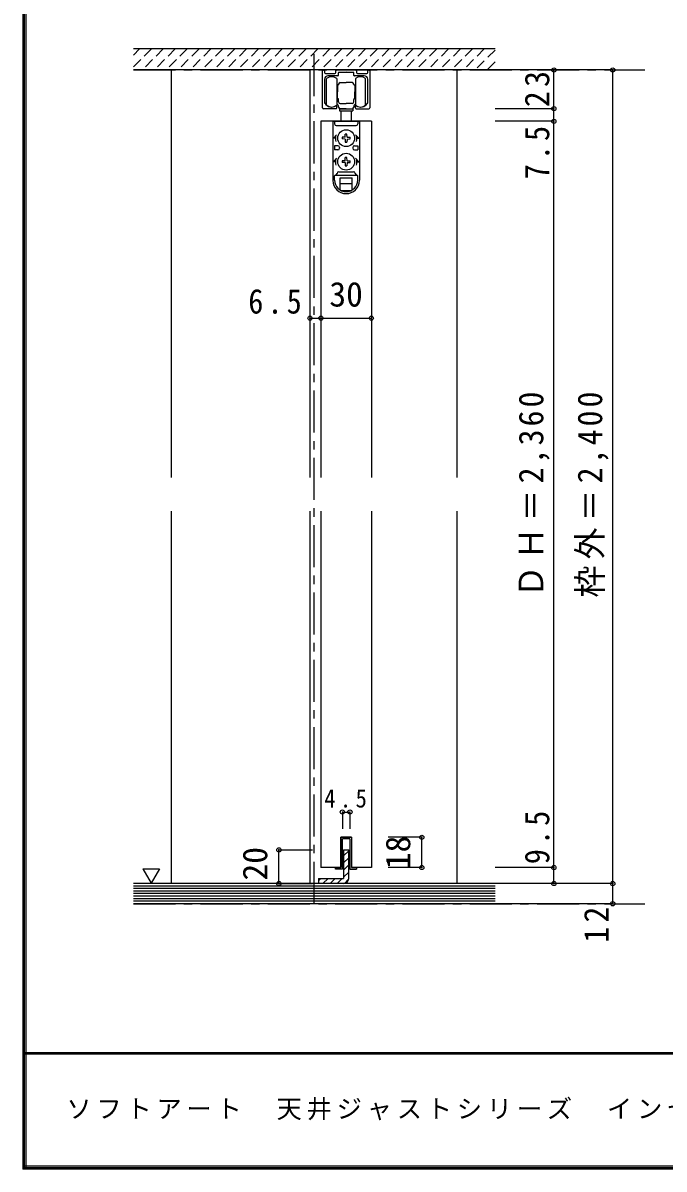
# Model space of a CAD drawing. Units: millimetres at full size, sheet at 1:5. Extents: x -973 to 977, y -718 to 696.
# Drawn here: x -973 to -592, y -701 to -20 of the extents above; entities that cross this region are included whole.
import ezdxf
from ezdxf.enums import TextEntityAlignment as Align

# ---------------------------------------------------------------- set-up
doc = ezdxf.new("R2010")
doc.units = ezdxf.units.MM
doc.header["$LTSCALE"] = 5
doc.header["$PDMODE"] = 32
doc.header["$PDSIZE"] = 2.5
doc.linetypes.add('CHAIN1', pattern=[8, 5, -1, 1, -1])
doc.linetypes.add('DASHED1', pattern=[1.8, 1.2, -0.6])
for name, color, linetype in [('0-1_通り芯', 4, 'CHAIN1'), ('0-3_仕上げ', 2, 'Continuous'), ('0-4_枠', 3, 'Continuous'), ('0-6_扉', 2, 'Continuous'), ('0-7_金物', 7, 'Continuous'), ('0-A_文字', 3, 'Continuous'), ('0-B_寸法', 7, 'Continuous'), ('0-C_ハッチ', 4, 'DASHED1'), ('F-1_枠', 6, 'Continuous'), ('F-A_文字', 7, 'Continuous')]:
    doc.layers.add(name, color=color, linetype=linetype)
doc.styles.add('ＭＳ ゴシック', font='')
doc.styles.get('ＭＳ ゴシック').set_extended_font_data('MS Gothic')

msp = doc.modelspace()

# ---------------------------------------------------------------- linework, layer by layer
at = {"layer": '0-1_通り芯'}
for p, q in [((-800.19, -543.141), (-800.19, -35.141)), ((-907.69, -47.641), (-603.69, -47.641)), ((-907.69, -543.141), (-603.69, -543.141))]:
    msp.add_line(p, q, dxfattribs=at)
at = {"layer": '0-3_仕上げ'}
for p, q in [((-692.69, -35.141), (-907.69, -35.141)), ((-692.69, -47.641), (-907.69, -47.641)), ((-692.69, -531.141), (-907.69, -531.141)), ((-692.69, -543.141), (-907.69, -543.141))]:
    msp.add_line(p, q, dxfattribs=at)
at = {"layer": '0-3_仕上げ', "color": 7}
for p, q in [((-692.69, -532.641), (-907.69, -532.641)), ((-692.69, -534.141), (-907.69, -534.141)), ((-692.69, -535.641), (-907.69, -535.641)), ((-692.69, -537.141), (-907.69, -537.141)), ((-692.69, -538.641), (-907.69, -538.641)), ((-692.69, -540.141), (-907.69, -540.141)), ((-692.69, -541.641), (-907.69, -541.641))]:
    msp.add_line(p, q, dxfattribs=at)
at = {"layer": '0-4_枠', "color": 4}
for p, q in [((-885.19, -47.641), (-885.19, -289.891)), ((-802.69, -47.641), (-802.69, -289.891)), ((-715.19, -289.891), (-715.19, -47.641)), ((-885.19, -309.891), (-885.19, -531.141)), ((-802.69, -309.891), (-802.69, -531.141)), ((-715.19, -531.141), (-715.19, -309.891))]:
    msp.add_line(p, q, dxfattribs=at)
at = {"layer": '0-6_扉', "color": 6}
for p, q in [((-766.19, -78.141), (-796.19, -78.141)), ((-796.19, -78.141), (-796.19, -289.891)), ((-766.19, -78.141), (-766.19, -289.891)), ((-796.19, -309.891), (-796.19, -521.641)), ((-766.19, -309.891), (-766.19, -521.641)), ((-784.44, -503.641), (-784.44, -521.641)), ((-777.94, -503.641), (-784.44, -503.641)), ((-777.94, -503.641), (-777.94, -521.641)), ((-784.44, -521.641), (-796.19, -521.641)), ((-766.19, -521.641), (-777.94, -521.641))]:
    msp.add_line(p, q, dxfattribs=at)
at = {"layer": '0-7_金物'}
for p, q in [((-794.69, -47.641), (-794.49, -47.641)), ((-786.84, -47.641), (-775.54, -47.641)), ((-767.89, -47.641), (-767.69, -47.641)), ((-795.19, -70.141), (-795.19, -48.141)), ((-793.99, -48.141), (-793.99, -49.141)), ((-793.99, -53.141), (-793.99, -67.264)), ((-793.49, -49.641), (-787.84, -49.641)), ((-792.79, -68.641), (-792.79, -52.641)), ((-786.14, -51.141), (-791.99, -51.141)), ((-787.34, -49.141), (-787.34, -48.141)), ((-786.79, -52.641), (-786.79, -60.641)), ((-785.84, -49.441), (-785.84, -50.841)), ((-776.54, -50.841), (-776.54, -49.441)), ((-770.39, -51.141), (-776.24, -51.141)), ((-775.59, -52.641), (-775.59, -60.641)), ((-775.04, -48.141), (-775.04, -49.141)), ((-774.54, -49.641), (-768.89, -49.641)), ((-769.59, -68.641), (-769.59, -52.641)), ((-768.39, -49.141), (-768.39, -48.141)), ((-768.39, -67.264), (-768.39, -53.141)), ((-767.19, -48.141), (-767.19, -70.141)), ((-786.79, -56.641), (-786.49, -56.641)), ((-786.79, -58.141), (-786.29, -58.141)), ((-786.79, -60.641), (-786.79, -68.641)), ((-786.29, -56.841), (-786.49, -56.641)), ((-786.49, -58.141), (-786.29, -57.941)), ((-786.29, -56.641), (-786.29, -60.641)), ((-786.19, -56.641), (-786.29, -56.641)), ((-786.29, -64.641), (-786.29, -60.641)), ((-784.69, -55.141), (-781.19, -55.141)), ((-777.69, -55.141), (-781.19, -55.141)), ((-776.19, -56.641), (-776.09, -56.641)), ((-776.09, -56.641), (-776.09, -60.641)), ((-776.09, -56.841), (-775.89, -56.641)), ((-775.89, -58.141), (-776.09, -57.941)), ((-775.59, -58.141), (-776.09, -58.141)), ((-776.09, -64.641), (-776.09, -60.641)), ((-775.59, -56.641), (-775.89, -56.641)), ((-775.59, -60.641), (-775.59, -68.641)), ((-786.79, -63.141), (-786.29, -63.141)), ((-786.79, -64.641), (-786.49, -64.641)), ((-786.29, -63.341), (-786.49, -63.141)), ((-786.29, -64.441), (-786.49, -64.641)), ((-786.19, -64.641), (-786.29, -64.641)), ((-785.69, -66.641), (-785.69, -65.141)), ((-784.69, -67.641), (-781.19, -67.641)), ((-777.69, -67.641), (-781.19, -67.641)), ((-776.69, -66.641), (-776.69, -65.141)), ((-776.19, -64.641), (-776.09, -64.641)), ((-776.09, -63.341), (-775.89, -63.141)), ((-775.59, -63.141), (-776.09, -63.141)), ((-776.09, -64.441), (-775.89, -64.641)), ((-775.59, -64.641), (-775.89, -64.641)), ((-787.19, -70.641), (-794.69, -70.641)), ((-786.69, -70.141), (-786.69, -69.141)), ((-785.19, -70.941), (-785.19, -71.941)), ((-777.19, -70.941), (-785.19, -70.941)), ((-785.19, -71.941), (-777.19, -71.941)), ((-781.19, -70.641), (-784.69, -70.641)), ((-784.19, -70.641), (-784.19, -70.941)), ((-784.19, -78.141), (-784.19, -71.941)), ((-781.19, -70.641), (-777.69, -70.641)), ((-778.19, -70.641), (-778.19, -70.941)), ((-778.19, -71.941), (-778.19, -78.141)), ((-777.19, -70.941), (-777.19, -71.941)), ((-775.69, -70.141), (-775.69, -69.141)), ((-775.19, -70.641), (-767.69, -70.641)), ((-789.09, -78.141), (-789.09, -113.041)), ((-789.047, -78.141), (-773.247, -78.141)), ((-788.09, -78.141), (-788.09, -79.641)), ((-787.09, -80.641), (-775.29, -80.641)), ((-774.29, -78.141), (-774.29, -79.641)), ((-773.29, -78.141), (-773.29, -113.041)), ((-786.846, -86.141), (-788.69, -88.141)), ((-787.59, -88.141), (-788.69, -88.141)), ((-781.709, -87.622), (-783.64, -87.655)), ((-783.64, -87.655), (-783.64, -88.627)), ((-781.709, -87.622), (-781.676, -85.691)), ((-780.704, -85.691), (-781.676, -85.691)), ((-780.67, -87.622), (-780.704, -85.691)), ((-780.67, -87.622), (-778.74, -87.655)), ((-778.74, -88.627), (-778.74, -87.655)), ((-775.533, -86.141), (-773.69, -88.141)), ((-774.79, -88.141), (-773.69, -88.141)), ((-788.09, -92.641), (-788.09, -95.141)), ((-786.09, -92.641), (-788.09, -92.641)), ((-786.09, -95.141), (-788.09, -95.141)), ((-785.09, -93.641), (-785.09, -94.141)), ((-781.709, -88.661), (-783.64, -88.627)), ((-781.709, -88.661), (-781.676, -90.591)), ((-781.676, -90.591), (-780.704, -90.591)), ((-780.67, -88.661), (-780.704, -90.591)), ((-780.67, -88.661), (-778.74, -88.627)), ((-777.29, -93.641), (-777.29, -94.141)), ((-776.29, -92.641), (-774.29, -92.641)), ((-776.29, -95.141), (-774.29, -95.141)), ((-774.29, -92.641), (-774.29, -95.141)), ((-786.846, -100.141), (-788.69, -102.141)), ((-787.59, -102.141), (-788.69, -102.141)), ((-781.709, -101.622), (-783.64, -101.655)), ((-783.64, -101.655), (-783.64, -102.627)), ((-781.709, -101.622), (-781.676, -99.691)), ((-780.704, -99.691), (-781.676, -99.691)), ((-780.67, -101.622), (-780.704, -99.691)), ((-780.67, -101.622), (-778.74, -101.655)), ((-778.74, -102.627), (-778.74, -101.655)), ((-775.533, -100.141), (-773.69, -102.141)), ((-774.79, -102.141), (-773.69, -102.141)), ((-785.59, -108.141), (-776.79, -108.141)), ((-781.709, -102.661), (-783.64, -102.627)), ((-781.709, -102.661), (-781.676, -104.591)), ((-781.676, -104.591), (-780.704, -104.591)), ((-780.67, -102.661), (-780.704, -104.591)), ((-780.67, -102.661), (-778.74, -102.627)), ((-788.09, -113.041), (-788.09, -110.641)), ((-787.59, -110.141), (-774.79, -110.141)), ((-784.69, -111.641), (-777.69, -111.641)), ((-784.69, -118.988), (-784.69, -111.641)), ((-784.69, -115.141), (-777.69, -115.141)), ((-777.69, -118.988), (-777.69, -111.641)), ((-774.29, -113.041), (-774.29, -110.641)), ((-784.218, -119.241), (-778.161, -119.241)), ((-784.44, -521.641), (-784.44, -503.641)), ((-784.44, -503.641), (-777.94, -503.641)), ((-777.94, -503.641), (-777.94, -521.641)), ((-783.44, -522.641), (-783.44, -504.641)), ((-778.94, -504.641), (-783.44, -504.641)), ((-778.94, -504.641), (-778.94, -522.641)), ((-787.44, -521.641), (-784.44, -521.641)), ((-787.44, -522.641), (-787.44, -521.641)), ((-783.44, -522.641), (-787.44, -522.641)), ((-778.94, -522.641), (-774.94, -522.641)), ((-777.94, -521.641), (-774.94, -521.641)), ((-774.94, -521.641), (-774.94, -522.641))]:
    msp.add_line(p, q, dxfattribs=at)
at = {"layer": '0-7_金物', "color": 3}
for p, q in [((-782.69, -511.141), (-779.69, -511.141)), ((-782.69, -511.141), (-782.69, -528.141)), ((-779.69, -528.141), (-779.69, -511.141)), ((-797.69, -528.141), (-797.69, -531.141)), ((-797.69, -528.141), (-782.69, -528.141)), ((-782.69, -531.141), (-797.69, -531.141))]:
    msp.add_line(p, q, dxfattribs=at)
at = {"layer": '0-7_金物'}
msp.add_lwpolyline([(-776.84, -49.141), (-780.89, -49.141), (-781.19, -48.841), (-781.49, -49.141), (-785.54, -49.141)], dxfattribs=at)
for centre in [(-781.19, -88.141), (-781.19, -102.141)]:
    msp.add_circle(centre, 5, dxfattribs=at)
for centre, radius, start, end in [((-794.69, -48.141), 0.5, 90, 180), ((-794.49, -48.141), 0.5, 360, 90), ((-786.84, -48.141), 0.5, 90, 180), ((-775.54, -48.141), 0.5, 0, 90), ((-767.89, -48.141), 0.5, 90, 180), ((-767.69, -48.141), 0.5, 0, 90), ((-793.49, -49.141), 0.5, 180, 270), ((-791.99, -53.141), 2, 90, 180), ((-789.79, -56.641), 5, 53.1301, 126.8699), ((-787.84, -49.141), 0.5, 270, 0), ((-786.14, -50.841), 0.3, 270, 360), ((-785.54, -49.441), 0.3, 90, 180), ((-776.84, -49.441), 0.3, 0, 90), ((-776.24, -50.841), 0.3, 180, 270), ((-772.59, -56.641), 5, 53.1301, 126.8699), ((-774.54, -49.141), 0.5, 180, 270), ((-770.39, -53.141), 2, 0, 90), ((-768.89, -49.141), 0.5, 270, 360), ((-786.19, -56.141), 0.5, 270, 0), ((-784.69, -56.141), 1, 90, 180), ((-777.69, -56.141), 1, 0, 90), ((-776.19, -56.141), 0.5, 180, 270), ((-793.69, -67.264), 0.3, 180, 213.92311), ((-789.79, -64.641), 5, 213.92311, 301.89079), ((-787.69, -69.641), 2, 0, 63.25632), ((-786.19, -65.141), 0.5, 0, 90), ((-784.69, -66.641), 1, 180, 270), ((-777.69, -66.641), 1, 270, 0), ((-776.19, -65.141), 0.5, 90, 180), ((-774.69, -69.641), 2, 116.74368, 180), ((-772.59, -64.641), 5, 238.10921, 326.07689), ((-768.69, -67.264), 0.3, 326.07689, 360), ((-794.69, -70.141), 0.5, 180, 270), ((-789.79, -64.641), 5, 233.1301, 306.8699), ((-787.19, -70.141), 0.5, 270, 0), ((-786.99, -69.141), 0.3, 360, 121.89079), ((-784.69, -69.641), 1, 180, 270), ((-777.69, -69.641), 1, 270, 0), ((-775.39, -69.141), 0.3, 58.10921, 180), ((-775.19, -70.141), 0.5, 180, 270), ((-772.59, -64.641), 5, 233.1301, 306.8699), ((-767.69, -70.141), 0.5, 270, 0), ((-787.09, -79.641), 1, 180, 270), ((-775.29, -79.641), 1, 270, 0), ((-781.19, -88.141), 6.4, 167.82427, 198.20996), ((-781.19, -88.141), 6.4, 341.79004, 12.17573), ((-786.09, -93.641), 1, 0, 90), ((-786.09, -94.141), 1, 270, 0), ((-776.29, -93.641), 1, 90, 180), ((-776.29, -94.141), 1, 180, 270), ((-781.19, -102.141), 6.4, 167.82427, 198.20996), ((-781.19, -102.141), 6.4, 341.79004, 12.17573), ((-785.59, -109.141), 1, 90, 180), ((-776.79, -109.141), 1, 0, 90), ((-781.19, -113.241), 7.9, 180, 0), ((-787.59, -110.641), 0.5, 90, 180), ((-781.19, -113.041), 6.9, 180, 0), ((-787.59, -109.141), 1, 270, 0), ((-774.79, -109.141), 1, 180, 270), ((-774.79, -110.641), 0.5, 0, 90)]:
    msp.add_arc(centre, radius, start, end, dxfattribs=at)
at = {"layer": '0-7_金物', "color": 3}
msp.add_arc((-782.69, -528.141), 3, 270, 0, dxfattribs=at)
at = {"layer": '0-A_文字', "color": 4}
msp.add_line((-802.69, -195.141), (-796.19, -195.141), dxfattribs=at)
at = {"layer": '0-A_文字', "color": 7}
msp.add_line((-902.126, -522.328), (-897.126, -530.988), dxfattribs=at)
msp.add_lwpolyline([(-902.126, -522.328), (-892.126, -522.328), (-897.126, -530.988)], dxfattribs=at)
for p in [(-802.69, -195.141), (-796.19, -195.141)]:
    msp.add_point(p, dxfattribs=at)
at = {"layer": '0-B_寸法', "color": 4}
for p, q in [((-622.69, -47.641), (-692.69, -47.641)), ((-657.69, -70.641), (-657.69, -47.641)), ((-622.69, -531.141), (-622.69, -47.641)), ((-657.69, -70.641), (-692.69, -70.641)), ((-657.69, -78.141), (-657.69, -70.641)), ((-657.69, -78.141), (-692.69, -78.141)), ((-657.69, -521.641), (-657.69, -78.141)), ((-796.19, -195.141), (-766.19, -195.141)), ((-783.44, -488.641), (-783.44, -498.641)), ((-783.44, -488.641), (-778.94, -488.641)), ((-778.94, -488.641), (-778.94, -498.641)), ((-736.19, -503.641), (-756.19, -503.641)), ((-736.19, -521.641), (-736.19, -503.641)), ((-821.19, -511.141), (-801.19, -511.141)), ((-821.19, -531.141), (-821.19, -511.141)), ((-736.19, -521.641), (-756.19, -521.641)), ((-657.69, -521.641), (-692.69, -521.641)), ((-657.69, -531.141), (-657.69, -521.641)), ((-821.19, -531.141), (-801.19, -531.141)), ((-622.69, -531.141), (-692.69, -531.141)), ((-622.69, -543.141), (-622.69, -531.141)), ((-622.69, -543.141), (-692.69, -543.141))]:
    msp.add_line(p, q, dxfattribs=at)
at = {"layer": '0-B_寸法'}
for p in [(-657.69, -47.641), (-622.69, -47.641), (-657.69, -70.641), (-657.69, -78.141), (-796.19, -195.141), (-766.19, -195.141), (-783.44, -488.641), (-778.94, -488.641), (-736.19, -503.641), (-821.19, -511.141), (-736.19, -521.641), (-657.69, -521.641), (-821.19, -531.141), (-657.69, -531.141), (-622.69, -531.141), (-622.69, -543.141)]:
    msp.add_point(p, dxfattribs=at)
at = {"layer": '0-C_ハッチ'}
for p, q in [((-904.018, -35.141), (-907.69, -38.814)), ((-896.947, -35.141), (-907.69, -45.885)), ((-889.876, -35.141), (-902.376, -47.641)), ((-882.805, -35.141), (-895.305, -47.641)), ((-875.734, -35.141), (-888.234, -47.641)), ((-868.662, -35.141), (-881.162, -47.641)), ((-861.591, -35.141), (-874.091, -47.641)), ((-854.52, -35.141), (-867.02, -47.641)), ((-847.449, -35.141), (-859.949, -47.641)), ((-840.378, -35.141), (-852.878, -47.641)), ((-833.307, -35.141), (-845.807, -47.641)), ((-826.236, -35.141), (-838.736, -47.641)), ((-819.165, -35.141), (-831.665, -47.641)), ((-812.094, -35.141), (-824.594, -47.641)), ((-805.023, -35.141), (-817.523, -47.641)), ((-797.952, -35.141), (-810.452, -47.641)), ((-790.881, -35.141), (-803.381, -47.641)), ((-783.81, -35.141), (-796.31, -47.641)), ((-776.711, -35.113), (-789.239, -47.641)), ((-769.668, -35.141), (-782.168, -47.641)), ((-762.596, -35.141), (-775.096, -47.641)), ((-755.553, -35.141), (-768.053, -47.641)), ((-748.482, -35.141), (-760.982, -47.641)), ((-741.439, -35.141), (-753.939, -47.641)), ((-734.368, -35.141), (-746.868, -47.641)), ((-727.325, -35.141), (-739.825, -47.641)), ((-720.254, -35.141), (-732.754, -47.641)), ((-713.211, -35.141), (-725.711, -47.641)), ((-706.14, -35.141), (-718.64, -47.641)), ((-699.097, -35.141), (-711.597, -47.641)), ((-692.69, -35.806), (-704.526, -47.641)), ((-692.69, -42.849), (-697.483, -47.641))]:
    msp.add_line(p, q, dxfattribs=at)
at = {"layer": '0-C_ハッチ', "linetype": 'Continuous'}
for p, q in [((-782.69, -514.624), (-779.69, -511.624)), ((-782.69, -518.867), (-779.69, -515.867)), ((-782.69, -523.109), (-779.69, -520.109)), ((-782.69, -527.352), (-779.69, -524.352)), ((-797.69, -529.624), (-796.208, -528.142)), ((-794.965, -531.141), (-791.965, -528.142)), ((-790.723, -531.141), (-787.723, -528.142)), ((-786.48, -531.141), (-783.48, -528.142)), ((-782.197, -531.101), (-779.73, -528.634))]:
    msp.add_line(p, q, dxfattribs=at)
at = {"layer": 'F-1_枠'}
for p, q in [((-973.347, 695.833), (-973.347, -700.833)), ((-972.514, 695.833), (-972.514, -700.833)), ((-971.68, 695.833), (-971.68, -700.833)), ((976.653, -631.667), (-973.347, -631.667)), ((976.653, -632.5), (-973.347, -632.5)), ((976.653, -699.167), (-973.347, -699.167)), ((976.653, -700), (-973.347, -700)), ((976.653, -700.833), (-973.347, -700.833))]:
    msp.add_line(p, q, dxfattribs=at)

# ---------------------------------------------------------------- texts
at = {"layer": '0-A_文字', "color": 7, "insert": (-839.37, -192.641), "char_height": 14.66, "attachment_point": 7, "style": 'ＭＳ ゴシック'}
msp.add_mtext('\\T1.27;\\W0.9;6.5', dxfattribs=at)
at = {"layer": '0-B_寸法', "style": 'ＭＳ ゴシック'}
msp.add_text('30', height=14.66, dxfattribs=at).set_placement((-791.19, -192.641), align=Align.BOTTOM_LEFT)
for s, p in [('18', (-738.69, -522.641)), ('20', (-823.69, -529.348))]:
    msp.add_text(s, height=14.66, rotation=90, dxfattribs=at).set_placement(p, align=Align.BOTTOM_LEFT)
at = {"layer": '0-B_寸法', "char_height": 14.66, "attachment_point": 7, "rotation": 90, "style": 'ＭＳ ゴシック'}
for s, insert in [('\\T1.27;\\W0.95;23', (-660.19, -69.766)), ('\\T1.27;\\W0.9;7.5', (-660.19, -112.641)), ('\\T1.19;\\W0.95;ＤＨ＝2,360', (-660.19, -361.141)), ('\\T1.19;\\W0.95;枠外＝2,400', (-625.19, -361.141)), ('\\T1.27;\\W0.9;9.5', (-660.19, -519.641)), ('\\T1.27;\\W0.95;12', (-625.19, -566.391))]:
    msp.add_mtext(s, dxfattribs=dict(at, insert=insert))
at = {"layer": '0-B_寸法', "insert": (-794.19, -486.141), "char_height": 11, "attachment_point": 7, "style": 'ＭＳ ゴシック'}
msp.add_mtext('\\T1.38;\\W0.9;4.5', dxfattribs=at)
at = {"layer": 'F-A_文字', "insert": (-947.514, -673.333), "char_height": 11, "attachment_point": 7, "style": 'ＭＳ ゴシック'}
msp.add_mtext('\\T1.19;ソフトアート\u3000天井ジャストシリーズ\u3000インセット\u3000片引き戸\u3000固定枠170\u3000上吊りタイプ\u3000ドアＨ2,360\u3000枠外Ｗ1,644', dxfattribs=at)

doc.saveas('drawing.dxf')
